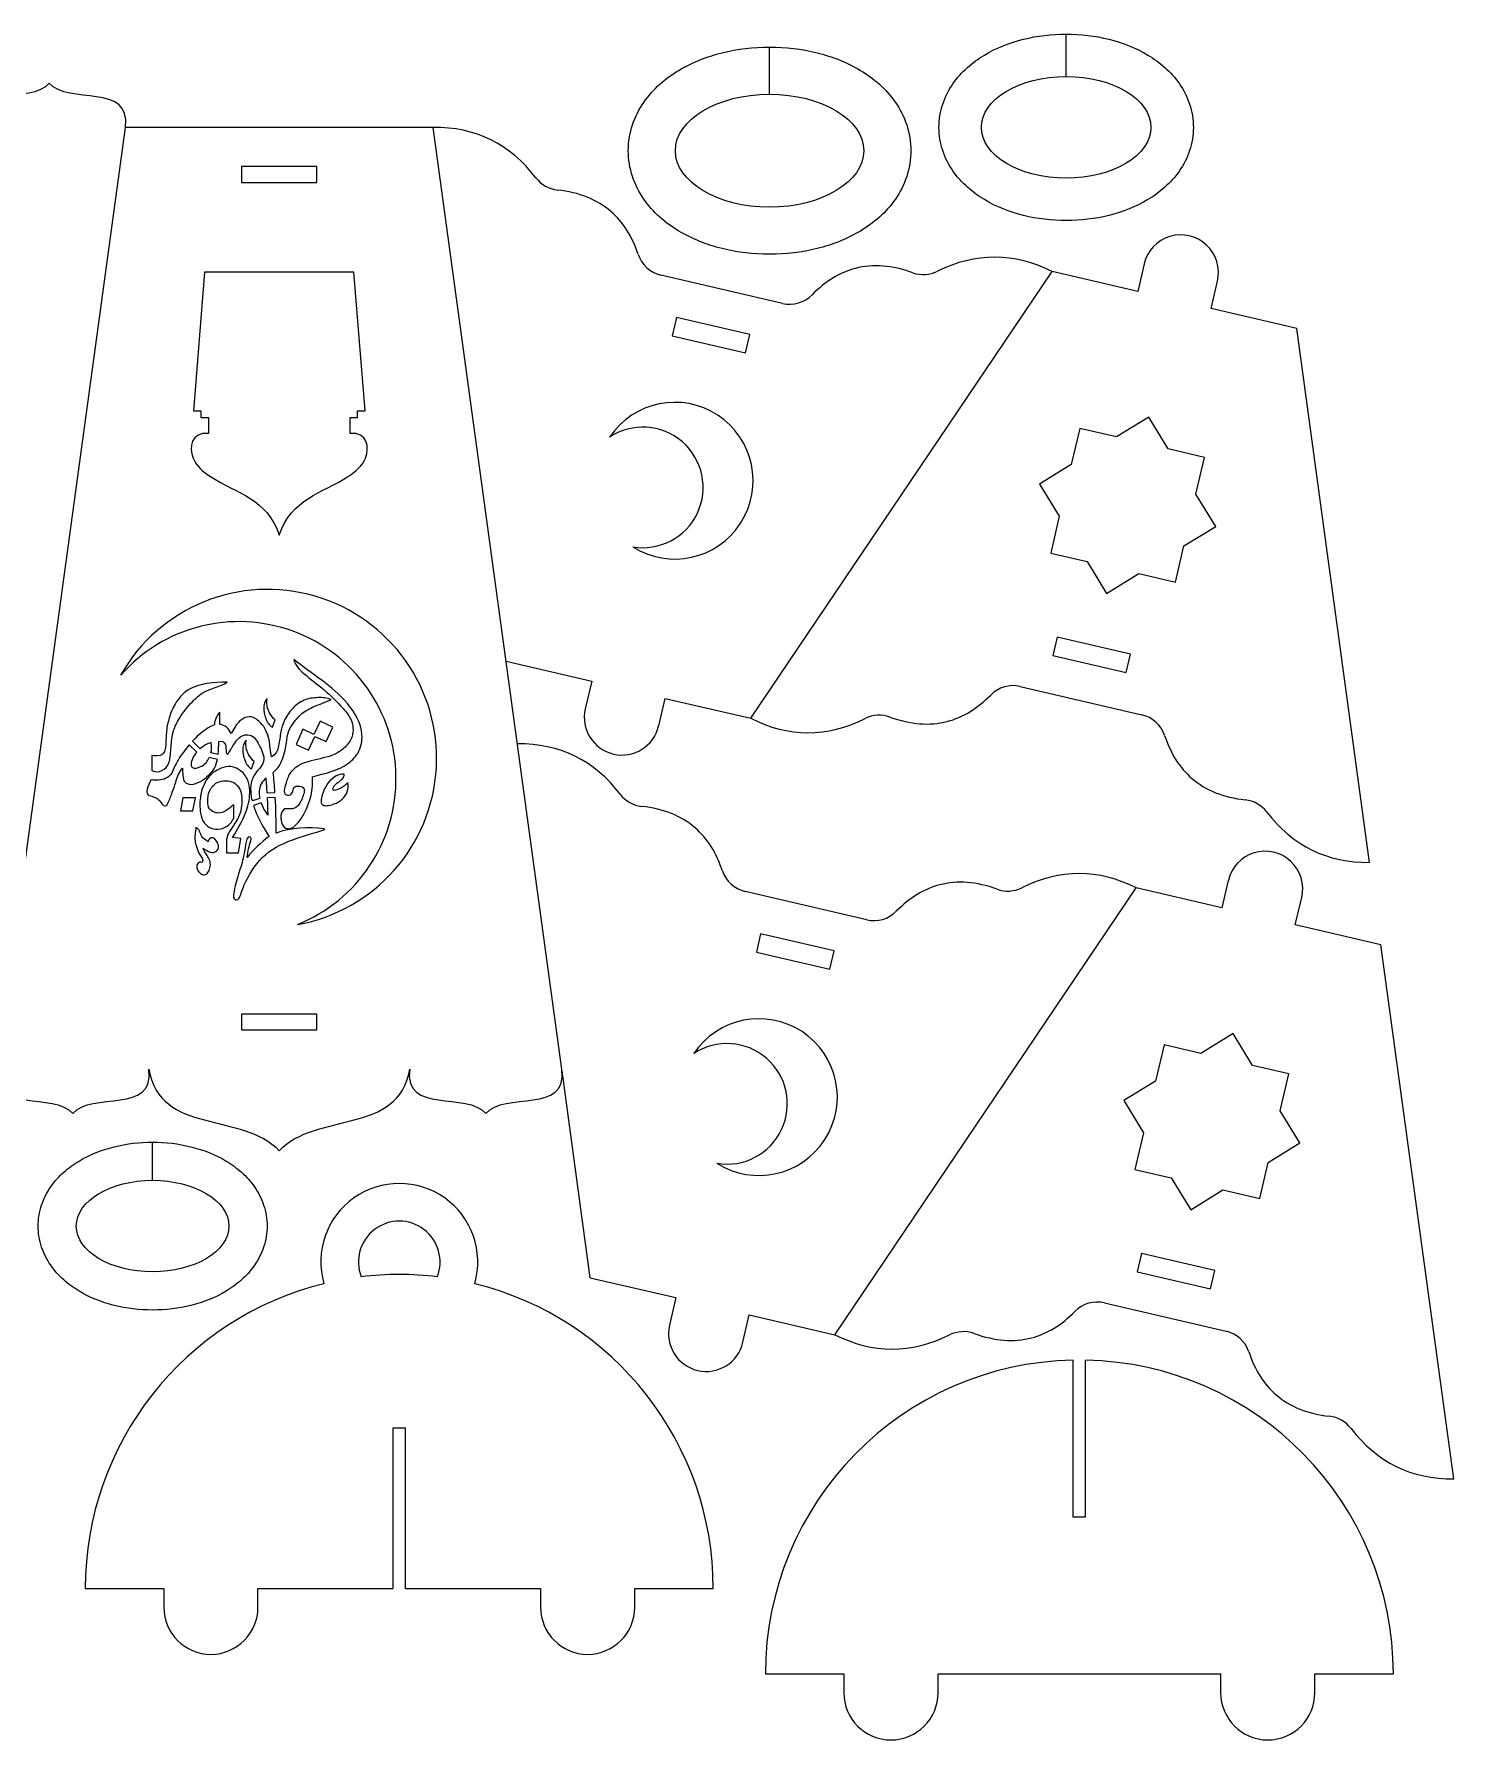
# Model space of a CAD drawing. Header units: millimetres. Extents: x 87 to 529, y 81 to 353.
# Drawn here: x 302.6 to 528.7, y 81.8 to 353.5 of the extents above; entities that cross this region are included whole.
import ezdxf

# ---------------------------------------------------------------- set-up
doc = ezdxf.new("R2010")
doc.units = ezdxf.units.MM
doc.layers.add('Layer1', color=90, linetype='Continuous')

msp = doc.modelspace()

# ---------------------------------------------------------------- linework, layer by layer
for p, q in [((466.95, 346.74), (466.95, 353.49)), ((419.72, 343.92), (419.72, 351.42)), ((391.17, 155.41), (386.67, 188.39)), ((321.47, 170.93), (321.47, 177))]:
    msp.add_line(p, q)
at = {"color": 7, "linetype": 'Continuous', "lineweight": 15}
for p, q in [((296.64, 188.63), (317.14, 338.63)), ((366.14, 338.63), (317.14, 338.63)), ((386.64, 188.63), (366.14, 338.63)), ((347.64, 332.38), (335.64, 332.38)), ((335.64, 332.38), (335.64, 329.88)), ((347.64, 329.88), (347.64, 332.38)), ((335.64, 329.88), (347.64, 329.88)), ((416.71, 244.52), (464.7, 315.67)), ((478.34, 312.5), (464.7, 315.67)), ((479.36, 316.88), (478.34, 312.5)), ((421.78, 310.6), (402.4, 315.11)), ((490.02, 309.77), (491.05, 314.16)), ((503.66, 306.6), (490.02, 309.77)), ((404.89, 308.38), (404.21, 305.45)), ((416.58, 305.65), (404.89, 308.38)), ((404.21, 305.45), (415.9, 302.73)), ((415.9, 302.73), (416.58, 305.65)), ((515.27, 221.56), (503.66, 306.6)), ((465.52, 257.46), (464.84, 254.54)), ((477.21, 254.73), (465.52, 257.46)), ((377.75, 253.59), (391.39, 250.41)), ((464.84, 254.54), (476.53, 251.81)), ((476.53, 251.81), (477.21, 254.73)), ((391.39, 250.41), (390.37, 246.03)), ((402.06, 243.31), (403.08, 247.69)), ((403.08, 247.69), (416.71, 244.52)), ((459.63, 249.59), (479.01, 245.07)), ((430.13, 146.34), (478.12, 217.49)), ((491.75, 214.32), (478.12, 217.49)), ((492.77, 218.7), (491.75, 214.32)), ((435.2, 212.42), (415.82, 216.94)), ((503.44, 211.6), (504.46, 215.98)), ((418.3, 210.2), (417.62, 207.27)), ((429.99, 207.47), (418.3, 210.2)), ((517.08, 208.42), (503.44, 211.6)), ((417.62, 207.27), (429.31, 204.55)), ((429.31, 204.55), (429.99, 207.47)), ((528.69, 123.38), (517.08, 208.42)), ((347.64, 197.38), (335.64, 197.38)), ((335.64, 197.38), (335.64, 194.88)), ((347.64, 194.88), (347.64, 197.38)), ((335.64, 194.88), (347.64, 194.88)), ((478.94, 159.28), (478.25, 156.36)), ((490.62, 156.56), (478.94, 159.28)), ((391.17, 155.41), (404.81, 152.24)), ((478.25, 156.36), (489.94, 153.63)), ((489.94, 153.63), (490.62, 156.56)), ((404.81, 152.24), (403.79, 147.85)), ((415.47, 145.13), (416.49, 149.51)), ((416.49, 149.51), (430.13, 146.34)), ((473.05, 151.41), (492.43, 146.89)), ((468.05, 117.3), (468.05, 142.29)), ((470.05, 117.3), (470.05, 142.29)), ((361.75, 131.43), (359.75, 131.43)), ((359.75, 131.43), (359.75, 105.93)), ((361.75, 105.93), (361.75, 131.43)), ((470.05, 117.3), (468.05, 117.3)), ((310.75, 105.93), (323.25, 105.93)), ((323.25, 105.93), (323.25, 102.93)), ((338.25, 102.93), (338.25, 105.93)), ((338.25, 105.93), (359.75, 105.93)), ((361.75, 105.93), (383.25, 105.93)), ((383.25, 105.93), (383.25, 102.93)), ((398.25, 102.93), (398.25, 105.93)), ((398.25, 105.93), (410.75, 105.93)), ((419.05, 92.3), (431.55, 92.3)), ((431.55, 92.3), (431.55, 89.3)), ((446.55, 89.3), (446.55, 92.3)), ((446.55, 92.3), (491.55, 92.3)), ((491.55, 92.3), (491.55, 89.3)), ((506.55, 89.3), (506.55, 92.3)), ((506.55, 92.3), (519.05, 92.3))]:
    msp.add_line(p, q, dxfattribs=at)
at = {"linetype": 'Continuous', "lineweight": 15}
for p, q in [((332.15, 243.58), (332.15, 245.49)), ((340.55, 243.1), (341.01, 244.27)), ((345.41, 242.76), (344.31, 240.35)), ((347.16, 241.95), (345.41, 242.76)), ((348.13, 244.06), (347.16, 241.95)), ((350.15, 243.12), (348.13, 244.06)), ((349.09, 240.82), (350.15, 243.12)), ((328.5, 239.14), (327.31, 240.3)), ((329.05, 239.66), (327.81, 240.86)), ((344.31, 240.35), (346.31, 239.43)), ((346.31, 239.43), (347.33, 241.63)), ((347.33, 241.63), (349.09, 240.82)), ((321.35, 238.57), (321.35, 236.19)), ((331.81, 237.98), (330.5, 238.28)), ((331.91, 238.73), (330.74, 238.99)), ((337.21, 236.47), (337.66, 237.63)), ((326.27, 231.83), (325.89, 229.77)), ((328.29, 231.83), (326.27, 231.83)), ((327.9, 229.77), (328.29, 231.83)), ((338.55, 231.76), (337.32, 231.37)), ((338.75, 231.04), (337.52, 230.65)), ((339.72, 232.63), (340.95, 232.71)), ((339.76, 231.88), (341, 231.96)), ((325.89, 229.77), (327.9, 229.77)), ((334.38, 228.56), (334.38, 230.74)), ((335.52, 225.35), (334.2, 225.55)), ((348.9, 226.81), (348.79, 226.93)), ((333.25, 223.09), (335.16, 223.09)), ((335.16, 223.09), (335.52, 225.35))]:
    msp.add_line(p, q, dxfattribs=at)
at = {"color": 7, "linetype": 'Continuous', "lineweight": 15}
for centre, radius, start, end in [((386.5, 333.63), 5, 217.2292, 263.6656), ((485.2, 315.52), 6, 346.89, 166.89), ((403.54, 319.98), 5, 198.253, 256.89), ((444.23, 320.18), 5, 250.1144, 296.5508), ((422.92, 315.47), 5, 256.89, 315.527), ((458.5, 244.72), 5, 76.89, 135.527), ((396.21, 244.67), 6, 166.89, 346.89), ((437.18, 240.01), 5, 70.1144, 116.5508), ((477.88, 240.2), 5, 18.253, 76.89), ((399.91, 235.45), 5, 217.2292, 263.6656), ((494.92, 226.56), 5, 37.2292, 83.6656), ((498.62, 217.34), 6, 346.89, 166.89), ((416.95, 221.81), 5, 198.253, 256.89), ((457.65, 222), 5, 250.1144, 296.5508), ((436.33, 217.29), 5, 256.89, 315.527), ((360.75, 157.93), 12.5, 343.9119, 196.0881), ((360.75, 157.93), 6.5, 338.637, 201.363), ((360.75, 105.93), 50, 83.0463, 96.9537), ((360.75, 105.93), 50, 103.8989, 180), ((360.75, 105.93), 50, 0, 76.1011), ((471.91, 146.54), 5, 76.89, 135.527), ((409.63, 146.49), 6, 166.89, 346.89), ((450.6, 141.83), 5, 70.1144, 116.5508), ((491.29, 142.03), 5, 18.253, 76.89), ((469.05, 92.3), 50, 91.146, 180), ((469.05, 92.3), 50, 0, 88.854), ((508.33, 128.38), 5, 37.2292, 83.6656), ((330.75, 102.93), 7.5, 180, 0), ((390.75, 102.93), 7.5, 180, 0), ((439.05, 89.3), 7.5, 180, 0), ((499.05, 89.3), 7.5, 180, 0)]:
    msp.add_arc(centre, radius, start, end, dxfattribs=at)
for centre, major_axis in [((466.95, 338.64), (13.5, 0)), ((419.72, 334.92), (15, 0)), ((321.47, 163.64), (12.15, 0))]:
    msp.add_ellipse(centre, major_axis=major_axis, ratio=0.6, dxfattribs=at)
for points, knots in [([(487.2, 338.64), (487.2, 339.9), (486.77, 342.43), (485.08, 345.69), (482.75, 348.26), (479.1, 350.9), (473.84, 352.95), (466.95, 353.76), (460.06, 352.95), (454.79, 350.9), (451.15, 348.26), (448.81, 345.69), (447.13, 342.43), (446.48, 338.64), (447.13, 334.84), (448.81, 331.59), (451.15, 329.02), (454.79, 326.38), (460.06, 324.33), (466.95, 323.52), (473.84, 324.33), (479.1, 326.38), (482.75, 329.02), (485.08, 331.59), (486.77, 334.84), (487.2, 337.37), (487.2, 338.64)], [0, 0, 0, 0, 0.19635, 0.392699, 0.589049, 0.785398, 1.178097, 1.570796, 1.963495, 2.356194, 2.552544, 2.748894, 2.945243, 3.141593, 3.337942, 3.534292, 3.730641, 3.926991, 4.31969, 4.712389, 5.105088, 5.497787, 5.694137, 5.890486, 6.086836, 6.283185, 6.283185, 6.283185, 6.283185]), ([(442.22, 334.92), (442.22, 336.32), (441.75, 339.13), (439.87, 342.75), (437.28, 345.61), (433.22, 348.54), (427.38, 350.82), (419.72, 351.72), (412.07, 350.82), (406.22, 348.54), (402.16, 345.61), (399.57, 342.75), (397.7, 339.13), (396.98, 334.92), (397.7, 330.7), (399.57, 327.09), (402.16, 324.23), (406.22, 321.3), (412.07, 319.02), (419.72, 318.12), (427.38, 319.02), (433.22, 321.3), (437.28, 324.23), (439.87, 327.09), (441.75, 330.7), (442.22, 333.51), (442.22, 334.92)], [0, 0, 0, 0, 0.19635, 0.392699, 0.589049, 0.785398, 1.178097, 1.570796, 1.963495, 2.356194, 2.552544, 2.748894, 2.945243, 3.141593, 3.337942, 3.534292, 3.730641, 3.926991, 4.31969, 4.712389, 5.105088, 5.497787, 5.694137, 5.890486, 6.086836, 6.283185, 6.283185, 6.283185, 6.283185]), ([(398.79, 318.42), (397.84, 321.28), (394.73, 326.15), (389.42, 328.27), (385.94, 328.66)], [0.08594, 0.08594, 0.08594, 0.08594, 0.4635694, 0.8910893, 0.8910893, 0.8910893, 0.8910893]), ([(442.53, 315.48), (439.24, 316.67), (433.54, 317.11), (428.6, 314.12), (426.49, 311.97)], [0.08594, 0.08594, 0.08594, 0.08594, 0.5134599, 0.8910893, 0.8910893, 0.8910893, 0.8910893]), ([(438.88, 244.71), (442.17, 243.52), (447.88, 243.08), (452.82, 246.07), (454.93, 248.22)], [0.08594, 0.08594, 0.08594, 0.08594, 0.5134599, 0.8910893, 0.8910893, 0.8910893, 0.8910893]), ([(482.63, 241.77), (483.57, 238.91), (486.68, 234.04), (491.99, 231.91), (495.47, 231.53)], [0.08594, 0.08594, 0.08594, 0.08594, 0.4635694, 0.8910893, 0.8910893, 0.8910893, 0.8910893]), ([(412.2, 220.24), (411.26, 223.1), (408.15, 227.97), (402.84, 230.1), (399.36, 230.48)], [0.08594, 0.08594, 0.08594, 0.08594, 0.4635694, 0.8910893, 0.8910893, 0.8910893, 0.8910893]), ([(455.95, 217.3), (452.66, 218.49), (446.95, 218.93), (442.01, 215.94), (439.9, 213.79)], [0.08594, 0.08594, 0.08594, 0.08594, 0.5134599, 0.8910893, 0.8910893, 0.8910893, 0.8910893]), ([(339.7, 163.64), (339.7, 164.78), (339.31, 167.06), (337.79, 169.98), (335.69, 172.3), (332.41, 174.67), (327.67, 176.52), (321.47, 177.25), (315.27, 176.52), (310.53, 174.67), (307.25, 172.3), (305.15, 169.98), (303.63, 167.06), (303.05, 163.64), (303.63, 160.22), (305.15, 157.3), (307.25, 154.98), (310.53, 152.61), (315.27, 150.76), (321.47, 150.03), (327.67, 150.76), (332.41, 152.61), (335.69, 154.98), (337.79, 157.3), (339.31, 160.22), (339.7, 162.5), (339.7, 163.64)], [0, 0, 0, 0, 0.19635, 0.392699, 0.589049, 0.785398, 1.178097, 1.570796, 1.963495, 2.356194, 2.552544, 2.748894, 2.945243, 3.141593, 3.337942, 3.534292, 3.730641, 3.926991, 4.31969, 4.712389, 5.105088, 5.497787, 5.694137, 5.890486, 6.086836, 6.283185, 6.283185, 6.283185, 6.283185]), ([(452.3, 146.53), (455.59, 145.34), (461.29, 144.9), (466.23, 147.89), (468.34, 150.04)], [0.08594, 0.08594, 0.08594, 0.08594, 0.5134599, 0.8910893, 0.8910893, 0.8910893, 0.8910893]), ([(496.04, 143.59), (496.99, 140.73), (500.1, 135.86), (505.41, 133.74), (508.89, 133.35)], [0.08594, 0.08594, 0.08594, 0.08594, 0.4635694, 0.8910893, 0.8910893, 0.8910893, 0.8910893])]:
    msp.add_open_spline(points, degree=3, knots=knots, dxfattribs=at)
for points in [[(305.02, 345.68), (302.08, 342.1), (291.93, 345.85), (292.9, 338.63)], [(317.14, 338.63), (318.11, 345.85), (307.96, 342.1), (305.02, 345.68)], [(382.51, 330.6), (378.43, 335.98), (372.84, 338.71), (366.14, 338.63)], [(464.7, 315.67), (458.73, 318.71), (452.51, 318.73), (446.47, 315.71)], [(416.71, 244.52), (422.68, 241.48), (428.91, 241.46), (434.95, 244.48)], [(395.93, 232.43), (391.85, 237.8), (386.26, 240.53), (379.56, 240.45)], [(498.9, 229.58), (502.98, 224.21), (508.57, 221.47), (515.27, 221.56)], [(478.12, 217.49), (472.15, 220.53), (465.92, 220.55), (459.88, 217.53)], [(296.64, 188.63), (295.66, 181.41), (305.81, 185.15), (308.75, 181.57)], [(308.75, 181.57), (311.7, 185.15), (321.85, 181.41), (320.87, 188.63)], [(320.87, 188.63), (322.62, 178.08), (335.82, 181.93), (341.64, 175.63)], [(341.64, 175.63), (347.46, 181.93), (360.66, 178.08), (362.41, 188.63)], [(362.41, 188.63), (361.43, 181.41), (371.58, 185.15), (374.52, 181.57)], [(374.52, 181.57), (377.46, 185.15), (387.62, 181.41), (386.64, 188.63)], [(430.13, 146.34), (436.1, 143.3), (442.32, 143.28), (448.36, 146.3)], [(512.32, 131.41), (516.4, 126.03), (521.99, 123.3), (528.69, 123.38)]]:
    msp.add_open_spline(points, degree=3, dxfattribs=at)
at = {"linetype": 'Continuous', "lineweight": 15}
for points, knots in [([(343.97, 253.88), (344.17, 252.91), (345.87, 251.28), (348.88, 249.1), (351.38, 246.61), (353.35, 244.26), (353.55, 241.73), (352.21, 239.85), (349.98, 238.33), (347.02, 237.97), (344.51, 237.03), (343.09, 235.58), (342.75, 234.23), (342.17, 232.41), (343.32, 232.17), (343.86, 232.72), (343.83, 233.64), (344.82, 233.79), (345.69, 233.49), (345.61, 232.58), (345.32, 231.83), (344.92, 231), (344.46, 230.33), (343.8, 230.08), (343.2, 230.06), (342.3, 230.23), (341.83, 229.2), (341.92, 228.18), (342.18, 227.13), (343.49, 226.76), (344.73, 227.86), (346.38, 230.5), (347.11, 233.24), (346.92, 235.21)], [0, 0, 0, 0, 0.051471, 0.128537, 0.206985, 0.248026, 0.296653, 0.334025, 0.37118, 0.443995, 0.49643, 0.517782, 0.551975, 0.582255, 0.593064, 0.605866, 0.619989, 0.63674, 0.651774, 0.663495, 0.681363, 0.697987, 0.714997, 0.724113, 0.736387, 0.748772, 0.770323, 0.78447, 0.808997, 0.821955, 0.852725, 0.889512, 1, 1, 1, 1]), ([(346.92, 235.21), (348.86, 235.73), (351.86, 236.31), (354.56, 239.17), (355.19, 242.88), (351.69, 248.86), (346.85, 251.53), (343.97, 253.88)], [0, 0, 0, 0, 0.221763, 0.308483, 0.407035, 0.603025, 1, 1, 1, 1]), ([(321.35, 236.19), (322.47, 235.65), (323.99, 236.62), (324.31, 238.47), (324.37, 239.63), (324.49, 240.95), (324.7, 242.52), (325.68, 244.63), (327.33, 246.72), (329.77, 249.15), (332.17, 249.54), (333.37, 250.28)], [0, 0, 0, 0, 0.156844, 0.20522, 0.272551, 0.32691, 0.400104, 0.504719, 0.663924, 0.791227, 1, 1, 1, 1]), ([(333.37, 250.28), (331.36, 250.23), (328.15, 250.15), (325.39, 247.56), (324.36, 245.5), (323.73, 243.3), (323.58, 241.28), (323.59, 239.75), (322.99, 238.37), (321.78, 238.53), (321.35, 238.57)], [0, 0, 0, 0, 0.326588, 0.436333, 0.565, 0.674891, 0.785937, 0.87312, 0.90964, 1, 1, 1, 1]), ([(339.71, 247.69), (339.26, 247.23), (339.16, 246.41), (339.22, 245.28), (339.56, 244.2), (340.01, 243.4), (340.55, 243.1)], [0, 0, 0, 0, 0.340501, 0.47293, 0.664395, 1, 1, 1, 1]), ([(341.01, 244.27), (340.62, 244.56), (340.17, 245.18), (339.66, 246.36), (339.61, 247.18), (339.71, 247.69)], [0, 0, 0, 0, 0.378239, 0.59118, 1, 1, 1, 1]), ([(349.93, 247.49), (349.26, 247.76), (347.78, 247.9), (345.5, 247.57), (343.61, 246.1), (342.41, 244.3), (341.8, 242.22), (341.63, 240.19), (341.14, 238.69), (340.41, 238.38)], [0, 0, 0, 0, 0.141413, 0.288894, 0.439644, 0.594703, 0.709684, 0.858455, 1, 1, 1, 1]), ([(340.66, 235.9), (341.49, 236.5), (342.33, 238.14), (342.78, 240.45), (342.99, 242.41), (343.94, 243.86), (345.1, 245.31), (347.21, 246.5), (348.93, 247.05), (349.93, 247.49)], [0, 0, 0, 0, 0.188736, 0.333885, 0.446273, 0.553732, 0.655159, 0.795295, 1, 1, 1, 1]), ([(340.41, 238.38), (340.22, 239.27), (340.16, 240.7), (339.63, 242.58), (338.68, 243.86), (337.37, 244.98), (335.6, 244.48), (334.65, 243.32), (334.17, 242.42), (333.96, 242.07)], [0, 0, 0, 0, 0.2263276, 0.3600637, 0.4784048, 0.6290554, 0.7483692, 0.8911887, 0.9972777, 0.9972777, 0.9972777, 0.9972777]), ([(332.01, 240.82), (332.41, 241.02), (333.17, 240.55), (333.11, 239.69), (333.3, 238.31), (333.84, 239.47), (334.21, 240.09), (334.74, 240.83), (335.39, 241.64), (336.42, 241.99), (337.51, 241.75), (338.42, 240.35), (338.98, 239.28), (339.16, 238.38)], [0, 0, 0, 0, 0.102465, 0.155794, 0.23386, 0.3104, 0.346886, 0.433369, 0.527051, 0.602215, 0.691308, 0.779061, 1, 1, 1, 1]), ([(327.31, 240.3), (327.01, 239.94), (326.08, 238.77), (325.07, 237.21), (324.5, 235.54), (323.21, 234.61), (322, 234.6), (321.21, 234.73)], [0.3643, 0.3643, 0.3643, 0.3643, 0.4633219, 0.6792575, 0.7578766, 0.8278963, 1, 1, 1, 1]), ([(328.5, 239.14), (328.43, 239.06), (327.87, 238.41), (327.53, 237.54), (327.65, 236.79)], [0.5201236, 0.5201236, 0.5201236, 0.5201236, 0.5818418, 1, 1, 1, 1]), ([(330.8, 240.64), (330.15, 240.5), (329.59, 240.11), (329.07, 239.68), (329.05, 239.66)], [0, 0, 0, 0, 0.3633428, 0.3795914, 0.3795914, 0.3795914, 0.3795914]), ([(336.37, 241.05), (335.91, 240.6), (335.81, 239.78), (335.88, 238.65), (336.22, 237.56), (336.66, 236.77), (337.21, 236.47)], [0, 0, 0, 0, 0.340501, 0.47293, 0.664395, 1, 1, 1, 1]), ([(337.66, 237.63), (337.27, 237.93), (336.82, 238.55), (336.31, 239.72), (336.27, 240.54), (336.37, 241.05)], [0, 0, 0, 0, 0.378239, 0.59118, 1, 1, 1, 1]), ([(321.21, 234.73), (321.12, 234.51), (319.96, 232.46), (321.61, 232.05), (322.61, 231.67), (323.11, 230.52), (323.73, 230.58), (323.9, 231.02), (324.1, 231.42), (324.35, 232), (324.68, 232.95), (325.28, 234.57), (325.6, 235.95), (326.24, 236.57)], [0, 0, 0, 0, 0.202271, 0.234992, 0.378095, 0.459839, 0.474545, 0.516268, 0.555005, 0.588156, 0.665864, 0.796832, 1, 1, 1, 1]), ([(326.24, 236.57), (326.3, 235.96), (326.07, 234.48), (327.55, 233.86), (328.55, 234.18), (329.63, 234.75), (330.54, 235.52), (331.43, 236.6), (331.71, 237.48), (331.81, 237.98)], [0, 0, 0, 0, 0.1914508, 0.2464832, 0.3609132, 0.4337035, 0.5460925, 0.6483861, 0.7708361, 0.7708361, 0.7708361, 0.7708361]), ([(327.65, 236.79), (328.14, 236.39), (329.31, 236.86), (329.99, 237.34), (330.36, 237.98), (330.5, 238.28)], [0, 0, 0, 0, 0.2104339, 0.4336321, 0.5984877, 0.5984877, 0.5984877, 0.5984877]), ([(334.2, 225.55), (334.98, 226.8), (336.31, 228.99), (337.05, 232.07), (336.87, 234.42), (335.84, 236.12), (334.05, 237), (331.96, 236.57), (329.94, 235.04), (329.01, 232.39), (328.95, 230.04), (329.31, 228.19), (330.54, 226.89), (332.74, 226.7), (333.99, 227.75), (334.38, 228.56)], [0, 0, 0, 0, 0.144386, 0.249308, 0.305027, 0.371385, 0.435451, 0.486061, 0.573402, 0.672129, 0.749401, 0.803585, 0.852984, 0.913433, 1, 1, 1, 1]), ([(339.16, 238.38), (339.38, 237.29), (338.16, 236.38), (337.13, 234.63), (337.05, 233.25), (337.15, 232.16), (337.25, 231.63), (337.32, 231.37)], [0, 0, 0, 0, 0.1976099, 0.3079893, 0.4306815, 0.4868435, 0.5453914, 0.5453914, 0.5453914, 0.5453914]), ([(334.38, 230.74), (333.77, 230.29), (332.8, 229.3), (331.29, 229.47), (330.35, 230.08), (330.17, 231.45), (330.4, 233), (331.54, 234.4), (333.09, 234.63), (334.5, 234.4), (335.57, 233.14), (335.73, 231.47), (335.58, 229.57), (334.77, 227.98), (333.22, 225.89), (333.16, 225.07), (333.25, 223.09)], [0, 0, 0, 0, 0.105876, 0.144782, 0.184073, 0.235551, 0.305274, 0.381448, 0.440757, 0.494085, 0.553656, 0.632197, 0.69835, 0.790925, 0.85649, 1, 1, 1, 1]), ([(339.54, 234.97), (338.89, 234.49), (338.33, 233.33), (338.46, 232.14), (338.55, 231.76)], [0, 0, 0, 0, 0.3641901, 0.5415158, 0.5415158, 0.5415158, 0.5415158]), ([(351.99, 235.63), (350.77, 235.66), (349.29, 234.43), (348.51, 232.54), (348.26, 231.52), (348.35, 230.85), (348.86, 230.54), (349.57, 230.65), (350.59, 230.88), (352.13, 231.84), (352.84, 233.25), (352.55, 234.28)], [0, 0, 0, 0, 0.26698, 0.393315, 0.468811, 0.508637, 0.536387, 0.595392, 0.66695, 0.778717, 1, 1, 1, 1]), ([(352.55, 234.28), (352.06, 233.74), (351.63, 233.42), (350.07, 232.82), (350.34, 233.89), (351.19, 234.41), (352.01, 235.01), (351.99, 235.63)], [0, 0, 0, 0, 0.311681, 0.453461, 0.557152, 0.705869, 1, 1, 1, 1]), ([(337.52, 230.65), (337.61, 230.39), (338.24, 228.63), (339.17, 227.02), (340.01, 225.68)], [0.5992608, 0.5992608, 0.5992608, 0.5992608, 0.6583144, 1, 1, 1, 1]), ([(328.38, 227.13), (328.29, 226.44), (328.05, 225.36), (328.5, 223.96), (328.84, 222.77), (329.62, 222.1), (329.38, 221.53)], [0, 0, 0, 0, 0.368773, 0.529538, 0.748072, 1, 1, 1, 1]), ([(330.33, 224.86), (329.96, 225.07), (329.05, 225.69), (328.98, 226.84), (328.38, 227.13)], [0, 0, 0, 0, 0.427489, 1, 1, 1, 1]), ([(329.53, 223.83), (329.9, 223.59), (330.47, 223.12), (331.5, 223.14), (332, 223.75), (331.96, 224.48), (331.61, 225.06), (331.01, 225.77), (330.3, 225.22), (330.33, 224.86)], [0, 0, 0, 0, 0.223709, 0.365599, 0.470666, 0.585011, 0.714393, 0.819459, 1, 1, 1, 1]), ([(336.53, 222.37), (336.7, 223.36), (336.81, 224.17), (337.24, 225.45), (336.55, 225.89), (336.18, 223.96), (336, 222.33), (335.09, 219.57), (334.49, 217.5), (334.28, 215.92), (335.14, 215.23), (335.64, 216.94), (336.51, 219.1), (339.72, 224.59), (345.57, 225.69), (348.9, 226.81)], [0, 0, 0, 0, 0.082575, 0.096699, 0.103439, 0.145878, 0.202608, 0.291941, 0.389149, 0.413593, 0.424126, 0.475082, 0.50822, 0.665763, 1, 1, 1, 1]), ([(329.38, 221.53), (328.79, 221.81), (328.27, 220.91), (328.77, 220.12), (329.2, 219.65), (329.95, 219.51), (330.44, 220.15), (330.71, 220.93), (330.65, 221.87), (330.09, 222.8), (329.63, 223.38), (329.53, 223.83)], [0, 0, 0, 0, 0.177589, 0.254698, 0.334892, 0.414326, 0.497927, 0.602313, 0.725864, 0.831635, 1, 1, 1, 1])]:
    msp.add_open_spline(points, degree=3, knots=knots, dxfattribs=at)
for points in [[(332.15, 245.49), (331.65, 244.91), (331.37, 244.25), (331.31, 243.5)], [(331.31, 243.5), (329.95, 242.88), (328.81, 241.95), (327.81, 240.86)], [(333.96, 242.07), (333.65, 242.89), (333.05, 243.4), (332.15, 243.58)], [(330.74, 238.99), (330.88, 239.54), (330.91, 240.11), (330.8, 240.64)], [(331.91, 238.73), (331.99, 239.43), (331.98, 240.15), (332.01, 240.82)], [(339.72, 232.63), (339.67, 233.41), (339.61, 234.19), (339.54, 234.97)], [(340.95, 232.71), (340.88, 233.78), (340.79, 234.84), (340.66, 235.9)], [(338.75, 231.04), (338.99, 230.33), (339.34, 229.66), (339.86, 229.1)], [(339.86, 229.1), (339.84, 230.03), (339.81, 230.96), (339.76, 231.88)], [(341.14, 226.23), (341.14, 228.14), (341.11, 230.05), (341, 231.96)], [(340.01, 225.68), (338.7, 224.72), (337.55, 223.62), (336.53, 222.37)], [(348.79, 226.93), (346.23, 227.22), (343.58, 227.1), (341.14, 226.23)]]:
    msp.add_open_spline(points, degree=3, dxfattribs=at)
at = {"layer": 'Layer1', "linetype": 'Continuous', "lineweight": 15}
for p, q in [((329.74, 315.59), (327.97, 293.5)), ((353.53, 315.59), (329.74, 315.59)), ((355.31, 293.5), (353.53, 315.59)), ((327.97, 293.5), (329.17, 293.5)), ((329.17, 293.5), (329.17, 292.41)), ((354.11, 292.41), (354.11, 293.5)), ((354.11, 293.5), (355.31, 293.5)), ((329.17, 292.41), (330.37, 292.41)), ((330.37, 292.41), (330.37, 289.89)), ((352.91, 289.89), (352.91, 292.41)), ((352.91, 292.41), (354.11, 292.41)), ((480.12, 292.47), (474.98, 289.33)), ((483.21, 287.41), (480.12, 292.47)), ((469.12, 290.69), (467.77, 284.92)), ((474.98, 289.33), (469.12, 290.69)), ((488.99, 286.07), (483.21, 287.41)), ((487.62, 280.2), (488.99, 286.07)), ((467.77, 284.92), (462.72, 281.83)), ((462.72, 281.83), (465.86, 276.69)), ((490.76, 275.07), (487.62, 280.2)), ((465.86, 276.69), (464.49, 270.83)), ((485.71, 271.97), (490.76, 275.07)), ((484.36, 266.2), (485.71, 271.97)), ((464.49, 270.83), (470.27, 269.48)), ((470.27, 269.48), (473.36, 264.42)), ((473.36, 264.42), (478.5, 267.56)), ((478.5, 267.56), (484.36, 266.2)), ((493.54, 194.29), (488.4, 191.15)), ((496.63, 189.23), (493.54, 194.29)), ((482.54, 192.52), (481.19, 186.74)), ((488.4, 191.15), (482.54, 192.52)), ((502.4, 187.89), (496.63, 189.23)), ((501.04, 182.02), (502.4, 187.89)), ((481.19, 186.74), (476.13, 183.65)), ((476.13, 183.65), (479.27, 178.51)), ((504.18, 176.89), (501.04, 182.02)), ((479.27, 178.51), (477.91, 172.65)), ((499.12, 173.79), (504.18, 176.89)), ((477.91, 172.65), (483.68, 171.3)), ((483.68, 171.3), (486.78, 166.24)), ((497.78, 168.02), (499.12, 173.79)), ((486.78, 166.24), (491.91, 169.39)), ((491.91, 169.39), (497.78, 168.02))]:
    msp.add_line(p, q, dxfattribs=at)
for centre, radius, start, end in [((404.62, 282.36), 12.48, 237.5711, 146.2089), ((399.54, 281.29), 9.6, 260.3406, 123.4394), ((339.8, 238.15), 26.9, 280.1109, 150.5227), ((335.21, 234.89), 25.02, 291.8523, 138.7814), ((418.03, 184.18), 12.48, 237.5711, 146.2089), ((412.95, 183.11), 9.6, 260.3406, 123.4394)]:
    msp.add_arc(centre, radius, start, end, dxfattribs=at)
for points, knots in [([(330.37, 289.89), (327.6, 290.12), (326.93, 285.9), (333.51, 280.53), (339.71, 279.51), (341.64, 273.7)], [0, 0, 0, 0, 0.227034, 0.395307, 1, 1, 1, 1]), ([(341.64, 273.7), (343.57, 279.51), (349.77, 280.53), (356.34, 285.9), (355.68, 290.12), (352.91, 289.89)], [0, 0, 0, 0, 0.604693, 0.772966, 1, 1, 1, 1])]:
    msp.add_open_spline(points, degree=3, knots=knots, dxfattribs=at)

doc.saveas('drawing.dxf')
